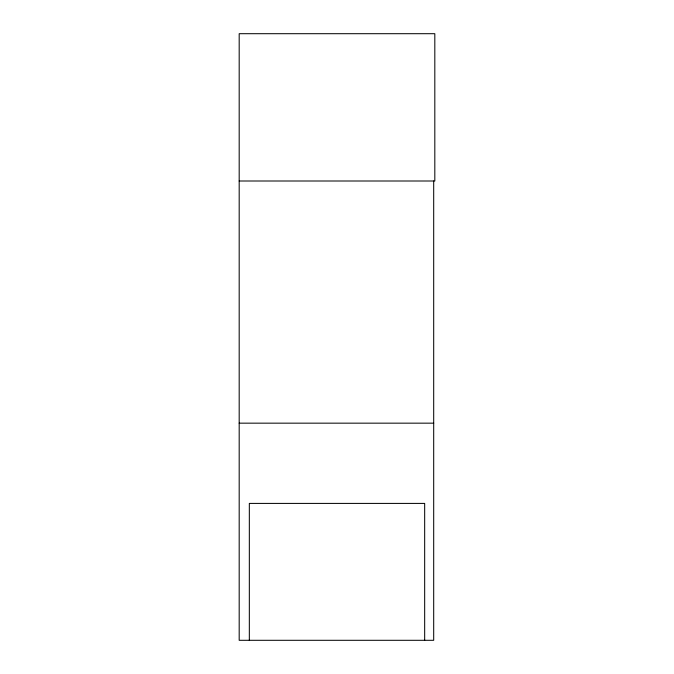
<?xml version="1.0" encoding="UTF-8"?>
<svg xmlns="http://www.w3.org/2000/svg" width="674" height="674" viewBox="0 0 674 674"><rect width="100%" height="100%" fill="white"/><g stroke="black" fill="none" stroke-linecap="round" stroke-linejoin="round"><path stroke-width="1.01" d="M239.186 181.003L434.814 181.003L434.814 33.7L239.186 33.7L239.186 640.3L433.694 640.3L433.694 181.003M239.186 423.162L433.694 423.162M424.671 640.3L424.671 503.411L249.329 503.411L249.329 640.3"/></g></svg>
